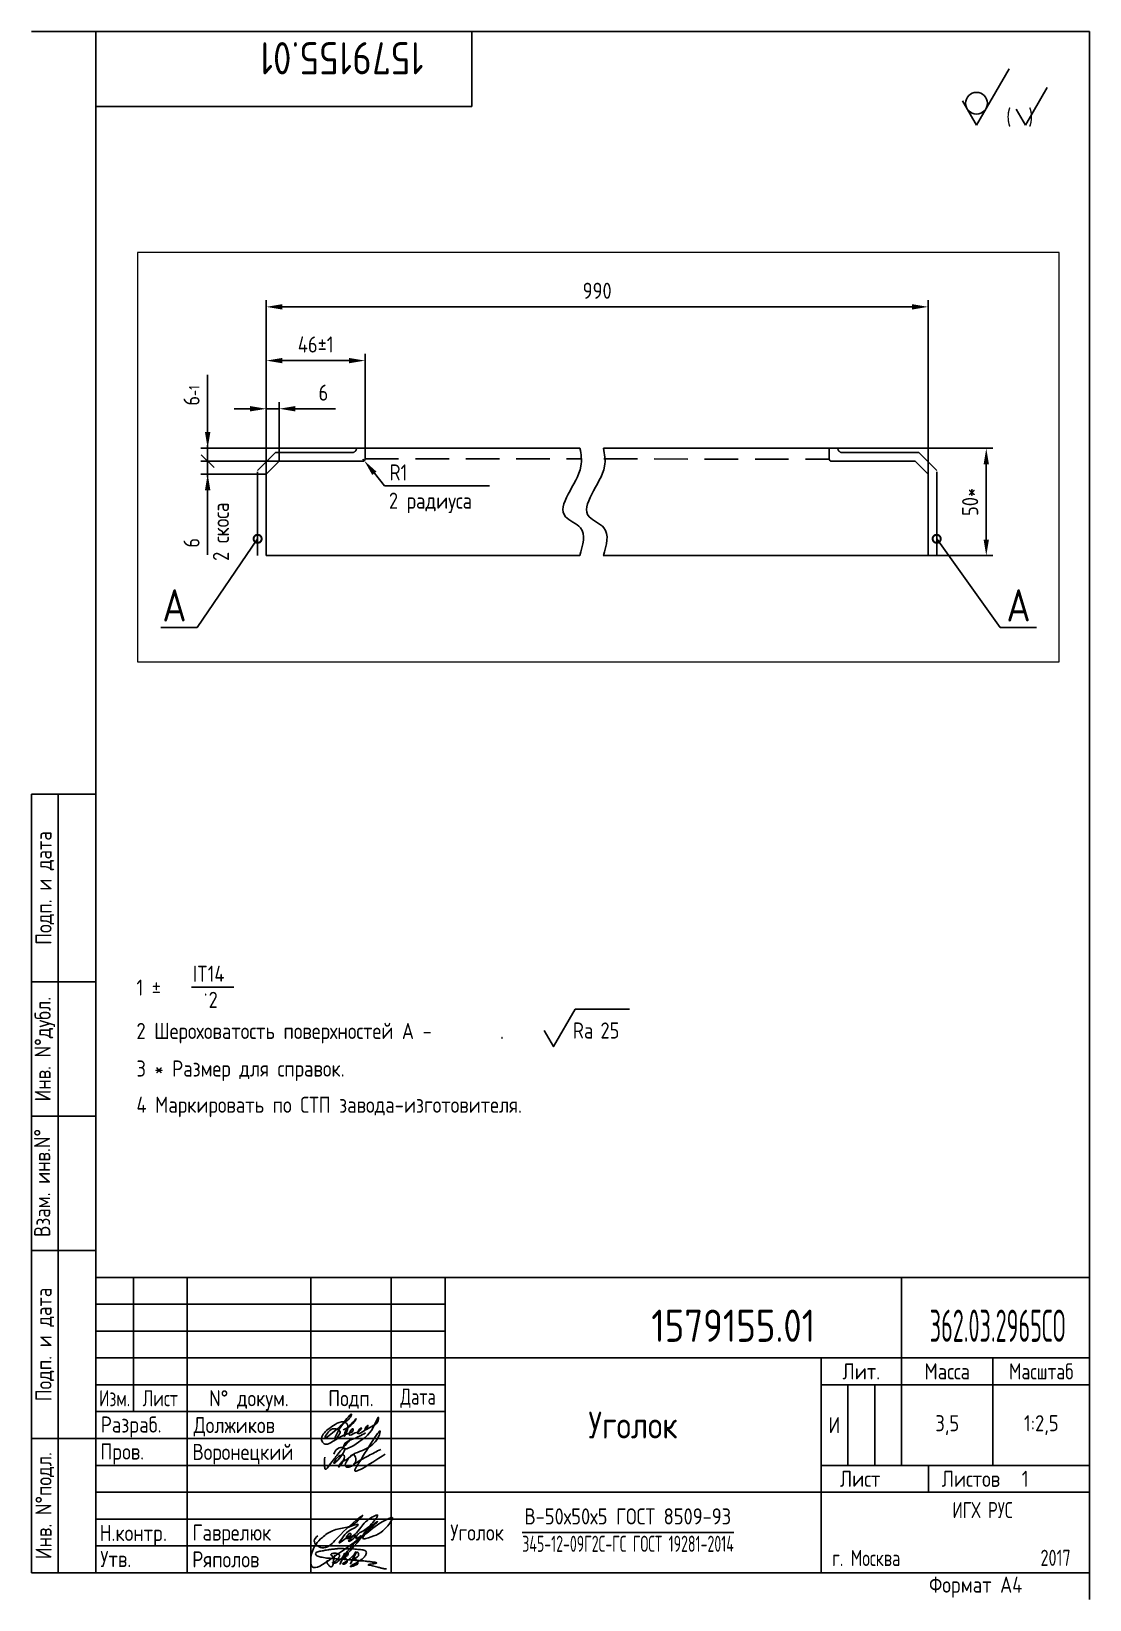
# Paper-space layout 'A4_protect' of a CAD drawing. Header units: millimetres. Extents: x 568 to 765, y 21 to 313.
# The model-space entities are those that its viewports show. They can reach past a viewport. Long polylines and large blocks are cut down to what shows.
import ezdxf
from ezdxf.enums import TextEntityAlignment as Align

# ---------------------------------------------------------------- set-up
doc = ezdxf.new("R2010")
doc.units = ezdxf.units.MM
doc.header["$LTSCALE"] = 5
doc.linetypes.add('CENTER', pattern=[2, 1.25, -0.25, 0.25, -0.25])
doc.linetypes.add('HIDDEN', pattern=[0.375, 0.25, -0.125])
for name, color, linetype in [('Bord', 1, 'Continuous'), ('CEN', 5, 'CENTER'), ('Con', 6, 'Continuous'), ('Cont', 6, 'Continuous'), ('DIM', 7, 'Continuous'), ('HIDE', 2, 'HIDDEN'), ('Text', 3, 'Continuous'), ('Textb', 6, 'Continuous')]:
    doc.layers.add(name, color=color, linetype=linetype)
doc.styles.add('Style1', font='romans.shx', dxfattribs={"width": 0.8})
doc.dimstyles.new('Dia_2.5', dxfattribs={"dimscale": 2.5, "dimtxt": 3, "dimasz": 3, "dimexe": 1.25, "dimexo": 0, "dimgap": 1, "dimtad": 1, "dimtoh": 1, "dimdec": 3, "dimtxsty": 'Style1', "dimcen": 2.5, "dimclrt": 3, "dimadec": 0, "dimazin": 0, "dimtfac": 1, "dimtdec": 3, "dimtmove": 0, "dimatfit": 2, "dimfxl": 1, "dimarcsym": 0})
doc.dimstyles.new('Lin_2.5', dxfattribs={"dimscale": 2.5, "dimtxt": 3, "dimasz": 3, "dimexe": 1.25, "dimexo": 0, "dimgap": 1.5, "dimtad": 1, "dimdec": 1, "dimtxsty": 'Style1', "dimcen": 2.5, "dimclrt": 3, "dimadec": 0, "dimazin": 0, "dimtfac": 1, "dimtdec": 1, "dimtmove": 0, "dimatfit": 2, "dimldrblk": 'DOT', "dimfxl": 1, "dimarcsym": 0})
doc.dimstyles.new('Poz2.5', dxfattribs={"dimscale": 2.5, "dimtxt": 6, "dimasz": 3, "dimexe": 1.25, "dimexo": 0, "dimgap": 1.5, "dimtad": 2, "dimtoh": 1, "dimtxsty": 'Style1', "dimblk": 'DOTSMALL', "dimcen": 2.5, "dimclrt": 6, "dimadec": 0, "dimazin": 0, "dimtfac": 1, "dimtmove": 0, "dimatfit": 3, "dimldrblk": 'DOTSMALL', "dimfxl": 1, "dimarcsym": 0})

# ---------------------------------------------------------------- blocks, each defined once
blk = doc.blocks.new('sherISO_04')
at = {"layer": 'Text'}
blk.add_line((4.041449999999998, 7), (14.12221821647489, 7), dxfattribs=at)
blk.add_lwpolyline([(-1.732050000000015, 3), (0, 0), (4.041449999999998, 7)], dxfattribs=at)
at = {"layer": 'Text', "style": 'Style1', "width": 0.8}
blk.add_text('Ra', height=3, dxfattribs=at).set_placement((3.584307142857142, 1.5))
blk.add_attdef('3,2', (8.727084285714255, 1.499999999999915), '', height=3, dxfattribs=at)
blk = doc.blocks.new('sherISO_12')
at = {"layer": 'Cont'}
for q in [(-14.99782217351685, -6.95999999999998), (-23.65807621135218, -12.95999999999998)]:
    blk.add_line((-21.05999999999995, -17.45999999999998), q, dxfattribs=at)
blk.add_circle((-21.05649071793096, -13.39037348890173), 2.029500000000098, dxfattribs=at)
at = {"layer": 'Text'}
for q in [(-7.918557509540278, -10.45999999999998), (-13.6920602014311, -14.45999999999998)]:
    blk.add_line((-11.96000939386295, -17.45999999999998), q, dxfattribs=at)
at = {"layer": 'Text', "style": 'Style1', "width": 0.8}
blk.add_text('(  )', height=3, dxfattribs=at).set_placement((-15.52723959222106, -17.45999999999998))
blk = doc.blocks.new('A4')
at = {"layer": 'Bord'}
for p, q in [((20, 55), (85, 55)), ((20, 50), (85, 50)), ((20, 45), (85, 45)), ((160, 40), (160, 25)), ((165, 40), (165, 25)), ((20, 30), (85, 30)), ((20, 25), (85, 25)), ((20, 20), (85, 20)), ((20, 15), (85, 15)), ((20, 10), (85, 10))]:
    blk.add_line(p, q, dxfattribs=at)
at = {"layer": 'Cont'}
for p, q in [((204.9999999999999, 292), (20, 292)), ((204.9999999999998, 292), (205, 5)), ((20, 291.9999999999999), (20, 5)), ((90, 277.9999999999999), (90, 291.9999999999999)), ((20, 277.9999999999999), (90, 277.9999999999999)), ((8, 5), (8, 150)), ((8, 150), (20, 150)), ((13, 5), (13, 150)), ((8, 115), (20, 115)), ((20, 90), (8, 90)), ((20, 65), (8, 65)), ((205, 60), (20, 60)), ((20, 60), (205, 60)), ((27, 60), (27, 35)), ((37, 60), (37, 5)), ((60, 5), (60, 60)), ((75, 60), (75, 5)), ((85, 5), (85, 60)), ((170, 60), (170, 25)), ((85, 45), (205, 45)), ((155, 5), (155, 45)), ((187, 25), (187, 45)), ((20, 39.99999999999999), (85, 39.99999999999999)), ((205, 40), (155, 40)), ((85, 34.99999999999999), (20, 34.99999999999999)), ((20, 30), (8, 30)), ((155, 24.99999999999999), (205, 24.99999999999999)), ((175, 24.99999999999999), (175, 19.99999999999999)), ((205, 19.99999999999999), (85, 19.99999999999999)), ((20, 5), (8, 5)), ((205, 5), (20, 5))]:
    blk.add_line(p, q, dxfattribs=at)
at = {"layer": 'Text', "style": 'Style1', "width": 0.8}
for s, p in [('Подп. и дата', (10.5, 132.5)), ('Инв. N%%dдубл.', (10.5, 102.5)), ('Взам. инв.N%%d ', (9.998218334537, 78.3795773123125)), ('Подп. и дата', (10.5, 47.5)), ('Инв. N%%dподл.', (10.5, 17.5))]:
    blk.add_text(s, height=3, rotation=90, dxfattribs=at).set_placement(p, align=Align.MIDDLE)
at = {"layer": 'Text', "style": 'Style1'}
for s, width, p in [('Лит.', 0.8, (162.5, 42.5)), ('Масса', 0.8, (178.5, 42.5)), ('Масштаб', 0.75, (196, 42.5)), ('Изм.', 0.7, (23.5, 37.49999999999999)), ('Лист', 0.7, (32, 37.49999999999999)), ('N%%d докум.', 0.8, (48.5, 37.5)), ('Подп.', 0.8, (67.5, 37.5)), ('Лист', 0.8, (162.2718397600559, 22.49999999999999)), ('Листов', 0.8, (182.8989563431841, 22.49999999999999))]:
    blk.add_text(s, height=3, dxfattribs=dict(at, width=width)).set_placement(p, align=Align.MIDDLE_CENTER)
at = {"layer": 'Text', "style": 'Style1', "width": 0.7}
for s, p in [('Дата', (80, 37.5)), ('ИГХ РУС', (185.0772559511893, 16.68532514914511))]:
    blk.add_text(s, height=3, dxfattribs=at).set_placement(p, align=Align.MIDDLE)
at = {"layer": 'Text', "style": 'Style1'}
for s, width, p in [('Разpаб.', 0.8, (20.91971765870153, 31.10185583207623)), ('Пpов.', 0.8, (20.8359385107974, 26.07763561014266)), ('Н.контp.', 0.8, (20.70430060625972, 10.92123663390996)), ('Утв.', 0.8, (20.8359385107974, 6.064490181786333)), ('г. Москва', 0.7, (157.0715403542631, 6.252224118072824)), ('Фоpмат А4', 0.8, (175.1084847008888, 1.287037246728381))]:
    blk.add_text(s, height=3, dxfattribs=dict(at, width=width)).set_placement(p)
for tag, p, width in [('ФИО', (39.00000028469458, 30.99999993653432), 0.8), ('ФИО', (39.00000028469458, 25.99999993653432), 0.8), ('ГОСТ_СОРТАМЕНТА', (98.1878215711672, 13.99999993653432), 0.8), ('ФИО', (39.00000028469458, 10.99999993653432), 0.8), ('ФИО', (39.00000028469458, 5.999999936534323), 0.8), ('200', (192.8486384617615, 6.287629389880934), 0.7)]:
    blk.add_attdef(tag, p, '', height=3, dxfattribs=dict(at, width=width))
at = {"layer": 'Text', "style": 'Style1', "width": 0.8}
for tag, p in [('И', (157.4854669433364, 32.49999993653432)), ('700', (178.5000002846946, 32.49999993653432)), ('1:20', (196.0000002846946, 32.49999993653432))]:
    blk.add_attdef(tag, text='', height=3, dxfattribs=at).set_placement(p, align=Align.MIDDLE)
blk.add_attdef('Сборочный_чертеж', text='', height=3, dxfattribs=at).set_placement((120.0000002846946, 21.29999993653432), align=Align.CENTER)
for tag, p in [('1', (171.1198734160635, 22.49999993653432)), ('2', (193.0000002846946, 22.49999993653432))]:
    blk.add_attdef(tag, text='', height=3, dxfattribs=at).set_placement(p, align=Align.MIDDLE_CENTER)
blk.add_attdef('ЛИСТ', text='', height=3, dxfattribs=at).set_placement((85.98599249093127, 12.49999993653432), align=Align.MIDDLE_LEFT)
at = {"layer": 'Text', "style": 'Style1', "width": 0.7}
blk.add_attdef('%%OГОСТ_ТЕХ._ТРЕБОВАНИЙ', text='', height=3, dxfattribs=at).set_placement((98.1878215711672, 7.999999936534323), align=Align.BOTTOM_LEFT)
at = {"layer": 'Textb', "style": 'Style1', "width": 0.8}
blk.add_attdef('1234567', (81.00000028469458, 289.9999999365343), '', height=6, rotation=180, dxfattribs=at)
blk.add_attdef('1234567', (123.3985668923431, 47.99999993653432), '', height=6, dxfattribs=at)
for tag, height, p in [('123ХЯ', 6, (183.6230571087517, 47.99999993653432)), ('НАИМЕНОВАНИЕ', 5, (120.0000002846946, 29.99999993653432))]:
    blk.add_attdef(tag, text='', height=height, dxfattribs=at).set_placement(p, align=Align.CENTER)
blk = doc.blocks.new('A$C63F45750')
at = {"layer": 'Text'}
for points, knots in [([(3.173579336206444, 2.367258654218176), (3.124374383374194, 2.383382147608549), (3.03788463452377, 2.411709078795129), (2.937706702435087, 2.498955943506918), (2.854262058133524, 2.574849162849554), (2.78753421550489, 2.688484170522939), (2.873696277702179, 2.77450753742381), (2.985384619263061, 2.839911639986374), (3.156052512501742, 2.887387645755811), (3.363285890818741, 2.926549870548242), (3.598195079678684, 2.953032716270203), (3.820421872716696, 2.924145598020444), (4.048840213129947, 2.873829111171852), (4.253130573284065, 2.782414299897897), (4.446364402027795, 2.634976253197371), (4.45955715792856, 2.418031524462164), (4.376661927979453, 2.264469263206131), (4.281414881136214, 2.102293862167238), (4.173318647114084, 1.942591557540915), (4.030687893776969, 1.777202463407783), (3.894910415761548, 1.62121784349937), (3.745598991943796, 1.52488774535178), (3.629135948507246, 1.42552154908531), (3.494590437415928, 1.357510871094805), (3.352586843839376, 1.304688080227291), (3.240992554211809, 1.246120481567519), (3.161990972861853, 1.213058372122383), (3.116530314756329, 1.147723398219162), (3.189259051248818, 1.099462699075423), (3.266008677009851, 1.089383907556496), (3.399923659022724, 1.070742433659676), (3.550367458362908, 1.073182198693381), (3.72148874955299, 1.124005989910433), (3.923929294450933, 1.192893365365478), (4.103965647527597, 1.33833913351965), (4.263675622104796, 1.514413996689125), (4.438371528977353, 1.64845078532285), (4.58748079958866, 1.811362126289894), (4.735975566384461, 1.929832659549087), (4.842429745495553, 2.038571528609995), (4.928636504852585, 2.1383762793145), (5.065076318170199, 2.287112314813024), (5.190786415721911, 2.528693136240971), (5.284842984485481, 2.681707125428247), (5.351117504751667, 2.961836702245703), (5.229457693482355, 2.659801233655437), (5.197616015454944, 2.441900009008924), (5.038213060425859, 2.092107357274101), (4.954393263339872, 1.81201690068031), (4.863861965953341, 1.571112670294174), (4.745465331803963, 1.307583953352141), (4.665124630565685, 1.12012974149058), (4.461025494232466, 0.7761551358772408), (4.621957280121292, 1.168072628113748), (4.712877351106877, 1.447912003355642), (4.88257281323452, 1.738087537668644), (5.005609442331919, 2.002557819839153), (5.078967787852849, 2.193887866252063), (5.185131509867487, 2.398353714937592), (5.322122425397677, 2.577423337116581), (5.399876786648429, 2.749521045991539), (5.520486198056868, 2.885203707740399), (5.654434015991418, 3.037373912203938), (5.845821902019195, 3.100044887900515), (6.017703225356667, 3.028861732770237), (6.077229330452171, 2.87127847368326), (6.027719567047065, 2.699606067408096), (5.89984500761852, 2.512899041157362), (5.703310184542319, 2.369697849338031), (5.547635453039184, 2.226201338794167), (5.396069692144595, 2.166403129118446), (5.312344115178198, 2.124749328676385), (5.124287242365628, 2.08895290947912), (5.349938488282302, 2.069161155711155), (5.475853593324291, 2.002857519441631), (5.644788885404962, 1.930407640571023), (5.7540810911732, 1.79627872215936), (5.849482441062133, 1.672235109080976), (5.885456359192909, 1.540381435693588), (5.889127976151, 1.367982867340801), (5.802816696507338, 1.1998093442024), (5.626573455343257, 1.060411984216314), (5.413251425084981, 0.9429775232578071), (5.227706700079045, 0.862199722906343), (5.020912621781063, 0.923672047207171), (5.129682603737356, 1.102022169528087), (5.28288793266872, 1.163554643121061), (5.44480736725776, 1.271409089829817), (5.607463061992959, 1.362097363636752), (5.739488231240076, 1.459938812543181), (5.860143997780579, 1.534632095267246), (5.949982164527738, 1.610427987488575), (6.046971341868056, 1.685491368623233), (6.152924371482881, 1.773054749706735), (6.28015314575348, 1.872706899005382), (6.462007368281926, 2.019679932410844), (6.652325390276663, 2.187833188610465), (6.831470623248999, 2.371557501563536), (6.983492260538513, 2.494155519869568), (7.114846318782118, 2.610216955036504), (7.202413049068065, 2.741960218833484), (7.322598717395191, 2.843952859149159), (7.417346462280553, 2.972731653964269), (7.477621186154551, 3.0806245520066), (7.484795150967466, 3.271135976036193), (7.342636991723151, 3.084849112943928), (7.279481579502142, 2.937931044265444), (7.184378185745699, 2.690266133925896), (7.095549375437581, 2.457587237291875), (6.996920291024269, 2.220429976584541), (6.926696639380324, 1.981172803984212), (6.826722408405818, 1.782777860405106), (6.728212808497497, 1.552646646122792), (6.668439374456026, 1.339896791193339), (6.604475865101525, 1.142355774631707), (6.558842780650371, 1.032621181513065), (6.391624380694975, 0.9879889128974548), (6.620770382751307, 1.334586360774135), (6.749419019504131, 1.539835132501071), (6.927841525938017, 1.868058847926393), (7.053580036316838, 2.084600120115445), (7.180523545264879, 2.318089628553281), (7.334737778238031, 2.603201348982482), (7.466386021951188, 2.893296252285624), (7.604819227960029, 3.067093751953888), (7.786794026322871, 3.179915258201823), (7.952348479261802, 3.009329024433101), (7.997674098726733, 2.812342557205701), (7.993718977212248, 2.624734431825227), (7.942143499127095, 2.456095764830363), (7.82666208826106, 2.328245407428024), (7.685739174888369, 2.217767373838281), (7.527737492424623, 2.110983892623992), (7.373916731340805, 2.032458307121465), (7.209738742424884, 1.994214082608036), (7.105079643430578, 1.970139611562998), (6.885535638704421, 1.977100562720284), (7.07007457524487, 1.942355701296343), (7.154084682940407, 1.902586193688935), (7.272512306423088, 1.877924396824425), (7.39262078577515, 1.836124572074141), (7.518201280396847, 1.810402759349768), (7.623410569654226, 1.72429252201952), (7.697720858671415, 1.622951058928134), (7.784469340575143, 1.513882285011254), (7.833063839184987, 1.391564559549534), (7.868838967330014, 1.259773269752323), (7.88323468812246, 1.128063040869678), (7.855260121578016, 0.9888020110988938), (7.750724560338967, 0.8789250705332383), (7.596839043318988, 0.770455206421212), (7.404233725301681, 0.7281833981607391), (7.188569533406552, 0.6563769737756071), (6.97288995170718, 0.5537113939482415), (6.712355627169857, 0.4840282607710006), (6.56506221279212, 0.4388348573395096), (6.421593987116466, 0.4208929592112151), (6.522750978478171, 0.5785462959183689), (6.613535961501738, 0.6426290545533779), (6.814892460800177, 0.7844600834647246), (7.058471059388307, 0.8863707897200512), (7.333861943991332, 1.041042390550506), (7.545817635544385, 1.160043327624691), (7.704072437824172, 1.235248498689118), (7.844587641053775, 1.324755027385832), (7.990896484937893, 1.431695083540664), (8.213969453215926, 1.577630321069185), (8.476452170895882, 1.758936825927951), (8.744388044627474, 1.946213732283638), (8.966668543614464, 2.120413139699286), (9.09522343526837, 2.293079760964207), (9.22708811484811, 2.443425019912305), (9.295096465731556, 2.603147240083847), (9.372801952666899, 2.739403730694232), (9.41724392685188, 2.917185122135097), (9.453577692794182, 3.130164767666845), (9.205368882014996, 3.483125056758463), (8.674191577590168, 3.59092609842946), (8.086585891688445, 3.631045341802718), (7.569655657258775, 3.662127849242933), (7.060681614548964, 3.736236135581807), (6.573151729032341, 3.754566815530603), (6.094860627047597, 3.741097821496443), (5.669237726893202, 3.780282399954738), (5.284246645870756, 3.778790776836537), (4.964180864901751, 3.813595870235403), (4.645935362519385, 3.828120930425237), (4.311488389130883, 3.815420374454347), (3.966482867935725, 3.78836075312435), (3.605405702241423, 3.736159275378848), (3.221223381115013, 3.674541113962319), (2.855224143431468, 3.658216119226832), (2.525141649815043, 3.613858667315804), (2.182243129890384, 3.519845231142425), (1.781564922584358, 3.535074588397658), (1.377751620503194, 3.372069626828323), (0.96392601322227, 3.350726367236348), (0.5766481644460998, 3.238063041148925), (0.2454594878435009, 3.194853096248599), (0.0255062336364098, 3.056745764440008), (-0.026417697668798, 2.825792239229218), (0.0226437310238736, 2.597833407097403), (0.2639622398510636, 2.383645096591244), (0.5892818015049122, 2.332293837354156), (0.999823631886955, 2.197382740281865), (1.478529386961292, 2.147240208411053), (1.933869842910459, 2.051983192514109), (2.350038002379007, 2.016336487440528), (2.722709302278868, 2.013159416238254), (3.114615763626638, 1.938408999891992), (3.676712133454521, 1.936478346661671), (4.249604268859038, 1.829136939380211), (4.914124962070138, 1.866005361106283), (5.5259834665308, 1.757274606296532), (6.134361750940515, 1.716461219729998), (6.725510627171065, 1.70764141320764), (7.319363195048918, 1.62426839367432), (7.992202602652663, 1.551522036432027), (8.635186909938323, 1.538825650783116), (9.158872933382417, 1.46273281250954), (9.61186407458193, 1.424707916514071), (10.03296341066066, 1.398361115900504), (10.41389182285796, 1.323925677537642), (10.72544696868557, 1.286438285994751), (11.00587374357092, 1.240006166521187), (11.17999486884482, 1.22858198041284), (11.42077230890777, 1.136646828218413), (11.17986340513486, 1.063953569083451), (11.01202728212047, 1.02597441163641), (10.70813103195437, 0.980353750182855), (10.37383903257578, 0.9228894796613737), (10.09735105241986, 0.91034665448488), (9.649190192212359, 0.7458486485545487), (10.2189267613168, 0.6730500444381742), (10.54266825977416, 0.5898698642011454), (11.07641148115946, 0.4701299756806694), (11.61123571085685, 0.3534254502088258), (12.17127896486215, 0.1510919018595617), (12.64430975536087, 0.0835474783188218), (12.97536959297906, 0.0305668281858433), (13.11136427370819, 0.010317978003286), (13.1806384659327, -3.39646931e-07)], [0, 0, 0, 0, 0.153866044869318, 0.2704412087003076, 0.3888670628695994, 0.5105329195386429, 0.5921562054894269, 0.7133303047651304, 0.9084197598521073, 1.113439639321532, 1.349253866023789, 1.6124596207145, 1.782219077708165, 2.047248562750045, 2.291879376149633, 2.451528135998006, 2.651080647246852, 2.806157786745, 3.017979011878854, 3.227348161401992, 3.462381312682298, 3.633009469929799, 3.757660012396913, 3.920515774630538, 4.080795589063213, 4.214528687302685, 4.29178577314199, 4.34996920758688, 4.397593677820717, 4.508220111015361, 4.594826008441999, 4.799244153166041, 4.954391704937901, 5.128467890869572, 5.43753729601676, 5.632649389709699, 5.842485198783474, 6.094987483059051, 6.293219470405305, 6.410959247714482, 6.551192007064858, 6.687807659937887, 7.02214674024998, 7.294342018164328, 7.425356118381299, 7.5207895005926, 7.946481488359771, 8.313050767558417, 8.598329636429222, 8.833694757370465, 9.090496343694635, 9.427695062544704, 9.601191091130262, 9.88321938659746, 10.09330645297447, 10.67394297134431, 10.79877579157113, 10.97462772892381, 11.28724726351552, 11.48618448232468, 11.64865212276664, 11.84890234237666, 12.02719402127754, 12.25347952386105, 12.40058983843536, 12.53778338770864, 12.71629302327133, 12.91523025878161, 13.20855132502097, 13.43848878666254, 13.54966846574724, 13.67779010177887, 13.77126979663054, 13.93000074834055, 14.02909100113902, 14.27211179356923, 14.43483554699081, 14.54708377224551, 14.73905136808652, 14.83098347852672, 15.06124062470703, 15.26892195692711, 15.50048851730036, 15.78897866213766, 15.87956761968379, 16.02428348336245, 16.22185374667781, 16.41871418023243, 16.59310176899116, 16.78324721443288, 16.91018018553403, 17.01821324398004, 17.13526282923257, 17.27820536325665, 17.43048238388021, 17.62008710411218, 17.97962585462278, 18.19178942213086, 18.38871562465016, 18.56571806616913, 18.71485436980139, 18.85792868049988, 19.03997421278768, 19.17137497200074, 19.28303362458826, 19.40008508416437, 19.61805775892082, 19.88224477694049, 20.15078128777803, 20.37785434520878, 20.64953166590236, 20.89722950525107, 21.04254251360329, 21.40016049744606, 21.55781731105634, 21.66714521098785, 21.75278053325197, 21.92625564590974, 22.41229673809358, 22.81314506395418, 22.96141152390532, 23.17128922539934, 23.60725671604754, 23.94042808027682, 24.11000737790969, 24.2912142603506, 24.48083991083484, 24.69760916757616, 24.90407782551652, 25.03424544288817, 25.21801828700285, 25.40765078694219, 25.57347298837281, 25.787446885016, 25.9302918055223, 26.05131598160759, 26.18846046840497, 26.28531162424816, 26.40679881608323, 26.52425034765702, 26.63046314459807, 26.79372213544239, 26.89860576244826, 27.02931346085126, 27.17101152084792, 27.31410090802245, 27.41991802548103, 27.58055672662853, 27.70936749975819, 27.82926759642422, 28.02436401706957, 28.26696119612576, 28.41242035462859, 28.70576082021865, 28.98913739683506, 29.18774804745818, 29.23376776963407, 29.33280162221941, 29.52953505174134, 29.6670939960066, 30.03992332873237, 30.33211726642566, 30.61061036607387, 30.76998155183512, 30.85677838731267, 31.10992293182925, 31.31348810920889, 31.65642533496546, 32.06633093478965, 32.29662784450467, 32.49713974797363, 32.7102762301778, 32.8914678925648, 33.01483371040802, 33.17774747528004, 33.44450342262883, 33.61800879899945, 34.4090078411672, 34.91463611527858, 35.41980234712121, 35.95397023085987, 36.4581789753069, 36.88068951330823, 37.38840336450045, 37.73835272473482, 38.03426102355304, 38.35346806822209, 38.69315357760992, 39.03763793208423, 39.3911357442902, 39.78748081008314, 40.20377326255304, 40.48897727208944, 40.78497482227073, 41.26624978025409, 41.66800535597596, 42.07006464899833, 42.49938799158817, 42.86983359554839, 43.07957287810506, 43.21343867912559, 43.55459082453773, 43.71729556567056, 44.15372412767686, 44.50633606825252, 45.01911148299921, 45.58785910165119, 45.90190953390355, 46.2703919416041, 46.70395820660023, 47.09311529091715, 47.95264748200646, 48.44013983961555, 49.07925324645318, 49.80822330209121, 50.2686535167339, 50.85105142503175, 51.60483052012988, 52.29842914745799, 52.77692503819859, 53.19069981587306, 53.66198779186654, 54.04238593517479, 54.34852412785848, 54.61684122387547, 54.85381357460034, 54.98377676028627, 55.1260955821887, 55.33332810721814, 55.61310069515443, 56.00873243483213, 56.31580871379408, 56.59981960247597, 56.87931010039986, 57.39925140766207, 57.88961714815991, 58.43250730986343, 59.06669761649172, 59.66031372685984, 59.86266756353991, 60.07276985794496, 60.07276985794496, 60.07276985794496, 60.07276985794496]), ([(2.312994346965411, 1.533564712952511), (2.26069869901424, 1.523717792295184), (2.171686767006252, 1.50695602889311), (2.057031859555583, 1.480904321725577), (1.931412007491503, 1.384323751747015), (2.071331104165879, 1.248271197627198), (2.137660730921504, 1.112937458808712), (2.264272870933514, 0.9322412129447197), (2.388963392164342, 0.7177987577493667), (2.566492088066016, 0.5441009774109946), (2.711675486888259, 0.4438880485019938), (2.858101090100264, 0.4016169565911706), (3.020517076902198, 0.4275549970357224), (3.138043705627329, 0.5448359323080563), (3.209239516698447, 0.7882588282061522), (3.251368381648538, 1.074899640564576), (3.31332912052814, 1.400145458137511), (3.34548287182526, 1.667083765435896), (3.383577938447085, 1.920777015296377), (3.467363727076129, 2.189339233301758), (3.502752229329868, 2.432876592603297), (3.543111206585836, 2.588419851854991), (3.555849494940617, 2.637537503347858)], [0, 0, 0, 0, 0.1584703522315832, 0.2697312962505828, 0.3635908694099876, 0.5555142747970538, 0.6880368011989665, 0.8486059492075418, 1.204359297249648, 1.433631654205582, 1.586729804149088, 1.729548624824533, 1.880686084423898, 2.057874281755566, 2.191689868070288, 2.635050499279987, 2.92815283208378, 3.184121463425163, 3.441863013474736, 3.696117399348803, 4.025872946634204, 4.178055404124171, 4.178055404124171, 4.178055404124171, 4.178055404124171])]:
    blk.add_open_spline(points, degree=3, knots=knots, dxfattribs=at)
blk = doc.blocks.new('*D7')
at = {"layer": 'Defpoints', "color": 0, "transparency": 16777216}
for p in [(490.9160165618415, 212.9788434519969), (490.9160165618415, 129.9482968629427), (182.8980592879186, 116.3721622839397)]:
    blk.add_point(p, dxfattribs=at)
at = {"layer": 'DIM', "color": 0, "lineweight": -2, "transparency": 16777216}
for p, q in [((182.8980592879186, 116.3721622839397), (182.8980592879186, 216.1038434519969)), ((190.3980592879186, 212.9788434519969), (483.4160165618415, 212.9788434519969)), ((490.9160165618415, 129.9482968629427), (490.9160165618415, 216.1038434519969))]:
    blk.add_line(p, q, dxfattribs=at)
at = {"layer": 'DIM', "color": 0, "transparency": 16777216}
for points in [[(190.3980592879186, 214.2288434519969), (190.3980592879186, 211.7288434519969), (182.8980592879186, 212.9788434519969)], [(483.4160165618415, 214.2288434519969), (483.4160165618415, 211.7288434519969), (490.9160165618415, 212.9788434519969)]]:
    blk.add_solid(points, dxfattribs=at)
at = {"layer": 'DIM', "color": 3, "transparency": 16777216, "insert": (336.9070379248801, 220.4788434519969), "char_height": 7.5, "attachment_point": 5, "style": 'Style1'}
blk.add_mtext('990', dxfattribs=at)
blk = doc.blocks.new('_Dot')
at = {"color": 0, "linetype": 'ByBlock', "lineweight": -2}
blk.add_line((-0.5, 0), (-1, 0), dxfattribs=at)
at = {"color": 0, "linetype": 'ByBlock', "const_width": 0.5}
blk.add_lwpolyline([(-0.25, 0, 1), (0.25, 0, 1)], format="xyb", close=True, dxfattribs=at)
blk = doc.blocks.new('*D20')
at = {"layer": 'Defpoints', "color": 0, "transparency": 16777216}
for p in [(228.8980592879179, 187.9638058546939), (228.8980592879179, 181.6070053117454), (182.8980592879186, 116.3721622839397)]:
    blk.add_point(p, dxfattribs=at)
at = {"layer": 'DIM', "color": 0, "lineweight": -2, "transparency": 16777216}
for p, q in [((182.8980592879186, 116.3721622839397), (182.8980592879186, 191.0888058546939)), ((228.8980592879179, 181.6070053117454), (228.8980592879179, 191.0888058546939)), ((190.3980592879186, 187.9638058546939), (221.3980592879179, 187.9638058546939))]:
    blk.add_line(p, q, dxfattribs=at)
at = {"layer": 'DIM', "color": 0, "transparency": 16777216}
for points in [[(190.3980592879186, 189.2138058546939), (190.3980592879186, 186.7138058546939), (182.8980592879186, 187.9638058546939)], [(221.3980592879179, 189.2138058546939), (221.3980592879179, 186.7138058546939), (228.8980592879179, 187.9638058546939)]]:
    blk.add_solid(points, dxfattribs=at)
at = {"layer": 'DIM', "color": 3, "transparency": 16777216, "insert": (205.8980592879182, 195.4638058546939), "char_height": 7.5, "attachment_point": 5, "style": 'Style1'}
blk.add_mtext('46%%P1', dxfattribs=at)
blk = doc.blocks.new('*D21')
at = {"layer": 'Defpoints', "color": 0, "transparency": 16777216}
for p in [(188.8980592879188, 165.5477345981462), (188.8980592879188, 141.1482968629398), (182.8980592879186, 116.3721622839397)]:
    blk.add_point(p, dxfattribs=at)
at = {"layer": 'DIM', "color": 0, "lineweight": -2, "transparency": 16777216}
for p, q in [((182.8980592879186, 116.3721622839397), (182.8980592879186, 168.6727345981462)), ((188.8980592879188, 141.1482968629398), (188.8980592879188, 168.6727345981462)), ((175.3980592879186, 165.5477345981462), (167.8980592879186, 165.5477345981462)), ((182.8980592879186, 165.5477345981462), (188.8980592879188, 165.5477345981462)), ((196.3980592879188, 165.5477345981462), (215.1123450022045, 165.5477345981462))]:
    blk.add_line(p, q, dxfattribs=at)
at = {"layer": 'DIM', "color": 0, "transparency": 16777216}
for points in [[(175.3980592879186, 166.7977345981462), (175.3980592879186, 164.2977345981462), (182.8980592879186, 165.5477345981462)], [(196.3980592879188, 166.7977345981462), (196.3980592879188, 164.2977345981462), (188.8980592879188, 165.5477345981462)]]:
    blk.add_solid(points, dxfattribs=at)
at = {"layer": 'DIM', "color": 3, "transparency": 16777216, "insert": (209.5052021450617, 173.0477345981462), "char_height": 7.5, "attachment_point": 5, "style": 'Style1'}
blk.add_mtext('6', dxfattribs=at)
blk = doc.blocks.new('*D22')
at = {"layer": 'Defpoints', "color": 0, "transparency": 16777216}
for p in [(188.8980592879187, 141.1482968629397), (155.6351876420358, 135.1482968629398), (182.8980592879187, 135.1482968629398)]:
    blk.add_point(p, dxfattribs=at)
at = {"layer": 'DIM', "color": 0, "lineweight": -2, "transparency": 16777216}
for p, q in [((155.6351876420358, 141.1482968629397), (155.6351876420358, 148.6482968629397)), ((188.8980592879187, 141.1482968629397), (152.5101876420358, 141.1482968629397)), ((155.6351876420358, 141.1482968629397), (155.6351876420358, 135.1482968629398)), ((182.8980592879187, 135.1482968629398), (152.5101876420358, 135.1482968629398)), ((155.6351876420358, 127.6482968629398), (155.6351876420358, 97.54998564195682))]:
    blk.add_line(p, q, dxfattribs=at)
at = {"layer": 'DIM', "color": 0, "transparency": 16777216}
blk.add_solid([(154.3851876420358, 127.6482968629398), (156.8851876420358, 127.6482968629398), (155.6351876420358, 135.1482968629398)], dxfattribs=at)
at = {"layer": 'DIM', "color": 3, "transparency": 16777216, "insert": (148.1351876420358, 103.1571284990996), "char_height": 7.5, "attachment_point": 5, "rotation": 90, "style": 'Style1'}
blk.add_mtext('6', dxfattribs=at)
blk = doc.blocks.new('_None')
blk = doc.blocks.new('*D23')
at = {"layer": 'Defpoints', "color": 0, "transparency": 16777216}
for p in [(155.6351876420362, 147.1721622839386), (228.898059287918, 147.1721622839386), (188.8980592879187, 141.1482968629398)]:
    blk.add_point(p, dxfattribs=at)
at = {"layer": 'DIM', "color": 0, "lineweight": -2, "transparency": 16777216}
for p, q in [((155.6351876420362, 154.6721622839386), (155.6351876420362, 181.2912451410814)), ((228.898059287918, 147.1721622839386), (152.5101876420362, 147.1721622839386)), ((155.6351876420362, 141.1482968629398), (155.6351876420362, 147.1721622839386)), ((188.8980592879187, 141.1482968629398), (152.5101876420362, 141.1482968629398)), ((155.6351876420362, 141.1482968629398), (155.6351876420362, 133.6482968629398))]:
    blk.add_line(p, q, dxfattribs=at)
at = {"layer": 'DIM', "color": 0, "transparency": 16777216}
blk.add_solid([(154.3851876420362, 154.6721622839386), (156.8851876420362, 154.6721622839386), (155.6351876420362, 147.1721622839386)], dxfattribs=at)
at = {"layer": 'DIM', "color": 3, "transparency": 16777216, "insert": (148.1351876420362, 171.73170371251), "char_height": 7.5, "attachment_point": 5, "rotation": 90, "style": 'Style1'}
blk.add_mtext('6{\\H0.66667x;-1}', dxfattribs=at)
blk = doc.blocks.new('*D24')
at = {"layer": 'Defpoints', "color": 0, "transparency": 16777216}
for p in [(429.9160165618455, 147.1721622839386), (490.9160165618591, 97.17216228394021), (517.9939688628199, 97.17216228394021)]:
    blk.add_point(p, dxfattribs=at)
at = {"layer": 'DIM', "color": 0, "lineweight": -2, "transparency": 16777216}
for p, q in [((429.9160165618455, 147.1721622839386), (521.1189688628199, 147.1721622839387)), ((517.9939688628199, 139.6721622839387), (517.9939688628199, 104.6721622839402)), ((490.9160165618591, 97.17216228394021), (521.1189688628199, 97.17216228394021))]:
    blk.add_line(p, q, dxfattribs=at)
at = {"layer": 'DIM', "color": 0, "transparency": 16777216}
for points in [[(516.7439688628199, 139.6721622839387), (519.2439688628199, 139.6721622839387), (517.9939688628199, 147.1721622839387)], [(516.7439688628199, 104.6721622839402), (519.2439688628199, 104.6721622839402), (517.9939688628199, 97.17216228394021)]]:
    blk.add_solid(points, dxfattribs=at)
at = {"layer": 'DIM', "color": 3, "transparency": 16777216, "insert": (510.4939688628198, 122.1721622839393), "char_height": 7.5, "attachment_point": 5, "rotation": 90, "style": 'Style1'}
blk.add_mtext('50*', dxfattribs=at)
blk = doc.blocks.new('*D34')
at = {"color": 0, "lineweight": -2, "transparency": 16777216}
for p, q in [((227.8980592879181, 142.1482968629385), (228.5228251889428, 141.367484741544)), ((233.2085694466289, 135.5113938310849), (237.894313704315, 129.6553029206258)), ((237.894313704315, 129.6553029206258), (248.394313704315, 129.6553029206258))]:
    blk.add_line(p, q, dxfattribs=at)
at = {"color": 0, "transparency": 16777216}
blk.add_solid([(234.1845845983721, 136.2923512073659), (232.2325542948857, 134.7304364548039), (228.5228251889428, 141.367484741544)], dxfattribs=at)
at = {"layer": 'Defpoints', "color": 0, "transparency": 16777216}
for p in [(227.8980592879181, 142.1482968629385), (228.5228251889428, 141.367484741544)]:
    blk.add_point(p, dxfattribs=at)
at = {"color": 3, "transparency": 16777216, "insert": (244.394313704315, 135.9053029206258), "char_height": 7.5, "attachment_point": 5, "style": 'Style1'}
blk.add_mtext('R1', dxfattribs=at)
blk = doc.blocks.new('_DotSmall')
at = {"layer": 'Cont', "color": 0, "const_width": 0.5}
blk.add_lwpolyline([(-0.0625, 0, 1), (0.0625, 0, 1)], format="xyb", close=True, dxfattribs=at)
blk = doc.blocks.new('ZNAK01')
at = {"layer": 'Textb', "style": 'Style1', "width": 0.8}
blk.add_attdef('А', text='', height=6, dxfattribs=at).set_placement((3.950539697828503, -0.0198096020172329), align=Align.RIGHT)
blk.add_attdef('SC(1)', (5.072328456120204, -0.0198096020172329), '', height=5, dxfattribs=at)

msp = doc.modelspace()

# ---------------------------------------------------------------- linework, layer by layer
at = {"layer": 'Bord'}
for points in [[(328.9084538967237, 147.1721622839397), (329.403883489637, 144.4240573115911), (331.3468394137633, 133.6466493559083), (313.8600932140246, 117.0431657283612), (332.6393477538622, 110.2689262836933), (330.2618333458586, 102.0877349820837), (328.8333317398485, 97.17216228393988)], [(339.8817265468648, 147.1721622839397), (340.3771561397782, 144.4240573115911), (342.3201120639044, 133.6466493559083), (324.8333658641656, 117.0431657283612), (343.6126204040033, 110.2689262836933), (341.2351059959998, 102.0877349820837), (339.8066043899896, 97.17216228393988)]]:
    msp.add_open_spline(points, degree=3, knots=[0, 0, 0, 0, 8.412475788822622, 32.99171043526938, 41.58688799177104, 54.52477978587054, 54.52477978587054, 54.52477978587054, 54.52477978587054], dxfattribs=at)
at = {"layer": 'CEN'}
for p, q in [((224.8980592879179, 147.1482968629386), (224.8980592879179, 147.1721622839386)), ((448.9160165618596, 147.148296862939), (448.9160165618596, 147.172162283939)), ((178.8980592879186, 136.8051511124321), (187.2412050384265, 145.1482968629401)), ((187.2412050384265, 145.1482968629401), (222.8980592879179, 145.1482968629386)), ((486.5728708113511, 145.1482968629406), (450.9160165618596, 145.148296862939)), ((494.9160165618589, 136.8051511124326), (486.5728708113511, 145.1482968629406)), ((178.8980592879185, 97.17216228393968), (178.8980592879186, 136.8051511124321)), ((494.9160165618589, 97.17216228394015), (494.9160165618589, 136.8051511124326))]:
    msp.add_line(p, q, dxfattribs=at)
for centre, start, end in [((222.8980592879179, 147.1482968629386), 270, 0), ((450.9160165618596, 147.148296862939), 180, 270)]:
    msp.add_arc(centre, 2, start, end, dxfattribs=at)
at = {"layer": 'Con'}
for p, q in [((228.8980592879179, 147.1721622839386), (328.9084538967237, 147.1721622839397)), ((228.8980592879179, 142.1482968629385), (228.8980592879179, 147.1721622839386)), ((339.8066043899892, 147.1721622839397), (444.9160165618596, 147.1721622839397)), ((444.9160165618596, 142.148296862939), (444.9160165618596, 147.172162283939)), ((188.8980592879187, 141.1482968629397), (182.8980592879187, 135.1482968629398)), ((188.8980592879187, 141.1482968629397), (227.8980592879179, 141.1482968629385)), ((484.9160165618589, 141.1482968629402), (445.9160165618596, 141.148296862939)), ((484.9160165618589, 141.1482968629402), (490.9160165618589, 135.1482968629403)), ((182.8980592879187, 97.17216228393968), (182.8980592879187, 135.1482968629398)), ((490.9160165618589, 97.17216228394015), (490.9160165618589, 135.1482968629403)), ((182.8980592879187, 97.1721622839397), (328.8333317398485, 97.17216228393988)), ((339.7182921308609, 97.17216228393991), (490.9160165618589, 97.17216228394015))]:
    msp.add_line(p, q, dxfattribs=at)
for centre, start, end in [((227.8980592879179, 142.1482968629385), 269.9999999999987, 3.944e-13), ((445.9160165618596, 142.148296862939), 179.9999999999996, 270)]:
    msp.add_arc(centre, 1, start, end, dxfattribs=at)
at = {"layer": 'DIM'}
for p, q in [((228.8980592879179, 147.1721622839386), (228.8980592879179, 181.6070053117454)), ((158.6351876420361, 138.1482968629397), (152.6351876420361, 144.1482968629397)), ((248.3943137043152, 129.655302920626), (286.8569682173284, 129.655302920626))]:
    msp.add_line(p, q, dxfattribs=at)
at = {"layer": 'HIDE', "ltscale": 2}
for p, q in [((228.8980592879178, 142.1721622839387), (329.3664374090152, 142.1721622839396)), ((340.0599182754577, 142.1721622839398), (444.9160165618596, 142.148296862939))]:
    msp.add_line(p, q, dxfattribs=at)

# ---------------------------------------------------------------- block references
ref = msp.add_blockref('ZNAK01', (135.9286734380266, 66.57858630153851), dxfattribs=dict(xscale=2.5, yscale=2.5, zscale=2.5))
ref.add_attrib('А', 'А', dxfattribs={"layer": 'Textb', "height": 15, "style": 'Style1', "width": 0.8000000000000002}).set_placement((145.8050226825979, 66.52906229649543), align=Align.RIGHT)
ref = msp.add_blockref('ZNAK01', (528.7502905115009, 66.57858630153851), dxfattribs=dict(xscale=2.5, yscale=2.5, zscale=2.5))
ref.add_attrib('А', 'А', dxfattribs={"layer": 'Textb', "height": 15, "style": 'Style1', "width": 0.8000000000000002}).set_placement((538.6266397560721, 66.52906229649543), align=Align.RIGHT)

# ---------------------------------------------------------------- texts
at = {"layer": 'Text', "style": 'Style1', "width": 0.8}
msp.add_text('2 радиуса', height=7.5, dxfattribs=at).set_placement((239.9875170680675, 119.0012494568382))
msp.add_text('2 скоса', height=7.5, rotation=90, dxfattribs=at).set_placement((165.545442623838, 94.72390558561875))

# ---------------------------------------------------------------- dimensions: what is measured, and where the dimension line sits
dim = msp.add_radius_dim(center=(227.8980592879181, 142.1482968629385), mpoint=(228.5228251889428, 141.367484741544), dimstyle='Dia_2.5')
dim.commit()
dim.dimension.update_dxf_attribs({"geometry": '*D34', "text_midpoint": (244.394313704315, 135.9053029206258)})
at = {"layer": 'DIM'}
for base, p2, text, picture, middle in [((490.9160165618415, 212.9788434519969), (490.9160165618415, 129.9482968629427), '990', '*D7', (336.9070379248801, 220.4788434519969)), ((228.8980592879179, 187.9638058546939), (228.8980592879179, 181.6070053117454), '<>%%P1', '*D20', (205.8980592879182, 195.4638058546939))]:
    dim = msp.add_linear_dim(base=base, p1=(182.8980592879186, 116.3721622839397), p2=p2, text=text, dimstyle='Lin_2.5', override={"dimtdec": 3}, dxfattribs=at)
    dim.commit()
    dim.dimension.update_dxf_attribs({"geometry": picture, "text_midpoint": middle})
for base, p1, p2, angle, text, override, picture, middle in [((155.6351876420362, 147.1721622839386), (188.8980592879187, 141.1482968629397), (228.8980592879179, 147.1721622839386), 270, '<>{\\H0.66667x;-1}', {"dimblk1": 'None', "dimsah": 1, "dimtol": 0, "dimlim": 0, "dimtp": 0, "dimtm": 0, "dimtfac": 1, "dimtdec": 1, "dimtolj": 0, "dimtzin": 8}, '*D23', (148.1351876420362, 171.73170371251)), ((517.9939688628199, 97.17216228394021), (429.9160165618453, 147.1721622839386), (490.9160165618589, 97.17216228394015), 90, '<>*', {"dimtdec": 3}, '*D24', (510.4939688628198, 122.1721622839393))]:
    dim = msp.add_linear_dim(base=base, p1=p1, p2=p2, angle=angle, text=text, dimstyle='Lin_2.5', override=override, dxfattribs=at)
    dim.commit()
    dim.dimension.update_dxf_attribs({"geometry": picture, "text_midpoint": middle})
dim = msp.add_linear_dim(base=(188.8980592879188, 165.5477345981462), p1=(182.8980592879186, 116.3721622839397), p2=(188.8980592879188, 141.1482968629398), dimstyle='Lin_2.5', override={"dimtdec": 3}, dxfattribs=at)
dim.commit()
dim.dimension.update_dxf_attribs({"geometry": '*D21', "text_midpoint": (209.5052021450617, 165.5477345981462), "dimtype": 160})
dim = msp.add_linear_dim(base=(155.6351876420358, 135.1482968629398), p1=(188.8980592879187, 141.1482968629397), p2=(182.8980592879186, 135.1482968629397), angle=90, dimstyle='Lin_2.5', override={"dimblk1": 'None', "dimsah": 1}, dxfattribs=at)
dim.commit()
dim.dimension.update_dxf_attribs({"geometry": '*D22', "text_midpoint": (155.6351876420358, 103.1571284990996), "dimtype": 160})

# ---------------------------------------------------------------- leaders
for points in [[(178.8980592879185, 105.0105100462765), (150.7310323264701, 63.70204881970176), (133.7699980356724, 63.70204881970176)], [(494.9160165618589, 105.0105100462765), (524.4086306068575, 63.70204881970176), (541.3696648976552, 63.70204881970176)]]:
    msp.add_leader(points, dimstyle='Poz2.5')

psp = doc.layouts.new('A4_protect')

# ---------------------------------------------------------------- linework, layer by layer
at = {"layer": 'Defpoints'}
for p, q in [((579.7965618077753, 312.6478920167967), (567.7965618077753, 312.6478920167967)), ((764.7965618077753, 25.64789201679679), (764.7965618077753, 20.64789201679679))]:
    psp.add_line(p, q, dxfattribs=at)
at = {"layer": 'Text'}
psp.add_line((597.5963188124737, 134.6960744485614), (605.4619413508443, 134.6960744485614), dxfattribs=at)
for points, knots in [([(630.0155535583656, 51.70475597104084), (629.2551177479552, 51.28559948874475), (627.9408717410131, 50.56117972102722), (626.0669664579407, 49.97618602264176), (625.7440931671351, 48.04542504103611), (630.6723150548313, 51.14781854738702), (631.0012968766878, 51.75619354746362), (632.4126880128875, 54.78303730198564), (632.3801663169049, 53.34650310551531), (631.5037730609062, 53.22159989991868), (629.3119522749115, 51.74673183458381), (630.6254329361, 53.50111381162666), (630.0923954635987, 51.98555396618393), (627.5685305790892, 50.87768449534395), (629.4568296772925, 53.05026161037489), (628.9126201636042, 51.84837214992571), (628.1853871948732, 51.8783944821375), (626.3185710993981, 50.63647497542854), (627.658397530588, 52.89998341761258), (627.7760913045134, 51.80426896318191), (625.8706674818454, 51.36322345925115), (624.5982838048236, 50.53018071501506), (622.4529255506881, 49.17797348162343), (621.4046085886977, 50.91199335040594), (622.9092766559902, 52.32888811886921), (624.3167432699393, 53.29275590284095), (625.595839457971, 53.92936662231204), (626.5582985297481, 53.51609064590337), (626.9686548510385, 52.52558253227837), (625.6671901511854, 50.21294356008171), (626.3655128603784, 52.49736621437872), (626.9704955092795, 52.94944389592486), (628.6173148533451, 54.76337193240873), (627.6263233059101, 53.31069744964928), (626.8970238035012, 52.77041823824913), (626.0943117635368, 52.37445050552552), (625.8472862876176, 52.25259595152001)], [0, 0, 0, 0, 2.703743075407634, 4.672825098458519, 5.02799046337647, 7.955933135333324, 13.43748939636019, 13.88318799673033, 14.18944072585609, 16.41395921559062, 17.47851348445347, 18.47963993569133, 18.95929438382113, 20.91084110273903, 22.00309064642634, 22.47055408033759, 23.53377067870776, 24.71074801291642, 26.01626007010162, 26.20133114790085, 27.48818716511144, 30.38206483356628, 32.25878384876702, 33.06972359330997, 35.4399024489277, 37.01078686132279, 38.61286089153154, 39.32108995545423, 39.81886509515566, 41.83144001269552, 42.78211328333266, 44.49496071071851, 45.86791421996082, 46.46724492008536, 48.29062178598993, 49.10118761072645, 49.10118761072645, 49.10118761072645, 49.10118761072645]), ([(624.3676596946709, 50.92165855369197), (624.7861088730701, 51.83966577671183), (625.324481035066, 53.02076388586697), (627.5909427876725, 55.58842455159071), (627.1421493356006, 54.42224639809872), (625.636323628385, 53.39341893176261), (621.4317903892631, 49.28249055782041), (623.081966655975, 52.02650387711426), (624.0621919163667, 52.7105666517547), (625.6229873655784, 52.01867734213558), (624.987144861998, 51.2116331564962), (624.4668416877919, 50.52310136132627), (624.3031584076155, 50.78992034287035), (624.3442737966695, 50.87389491203774), (624.3676596946709, 50.92165855369197)], [0, 0, 0, 0, 4.06261679278743, 5.226918581749883, 5.800291074949738, 6.663227249634717, 11.7744309544102, 12.93863900168504, 14.11350990621699, 15.35408062550987, 16.39613293724649, 16.91857604319693, 17.03251040172827, 17.1827943145338, 17.1827943145338, 17.1827943145338, 17.1827943145338]), ([(624.0978877469363, 47.73147807975732), (624.2573414051319, 48.11022021815398), (624.5727007880806, 48.85927726966941), (627.0759212708917, 49.41617002835212), (625.2701144443159, 46.96831830207984), (623.7525480258133, 45.63452155347703), (624.8033292444386, 47.63003234011335), (626.9471397377282, 47.70218360163111), (624.4772038385419, 44.4026447082034), (625.5364579409865, 46.612006106883), (626.7044028973146, 46.50955071995141), (627.6754510349379, 48.01077121201458), (628.5157717787648, 46.63406848303627), (627.6790282187123, 45.29792932678149), (625.6469340125666, 45.29390775832952), (627.2277889977939, 47.69766075138362), (629.6347970011954, 48.36633785891433), (632.0028708515572, 49.65195858171947), (633.4959944492539, 54.08239623242137), (629.7139288274492, 47.55072524304586), (627.0489650212821, 43.40892407357364), (630.5173640609555, 45.67671062298088), (633.6599673521243, 47.73147807975732)], [0, 0, 0, 0, 1.21335321228221, 2.399708634181657, 5.497648108631922, 5.86131724698468, 7.611627111151111, 8.43806009469808, 10.83737138686013, 11.58312307840814, 13.46130057455179, 14.5345064426148, 15.16208573361146, 17.2178478278242, 17.94471652680514, 20.12377451418775, 21.94802700262161, 26.4607066277512, 27.14471817911458, 34.52242950372036, 35.15946751781183, 41.30429220896465, 41.30429220896465, 41.30429220896465, 41.30429220896465]), ([(622.4097594176885, 47.17344292347246), (622.3668269294105, 46.72243278655583), (622.3037794128085, 46.06011224015069), (622.4585515740221, 44.51891640862148), (623.7936327200672, 46.41986340142437), (624.9245215364074, 47.848090124034), (626.3044516137159, 49.45918665862776), (627.1104813236755, 50.40024279897096)], [0, 0, 0, 0, 1.523947308132729, 2.237957711362144, 3.351836232664385, 5.856422655588249, 9.37405599909597, 9.37405599909597, 9.37405599909597, 9.37405599909597]), ([(632.8373141204167, 48.62324758978065), (632.0681319815831, 48.23240097508052), (630.3522380230409, 47.36049910552128), (628.681356899353, 46.40500337594209), (627.7594800541967, 45.87782680050719)], [0, 0, 0, 0, 2.587978407574596, 5.773270452078776, 5.773270452078776, 5.773270452078776, 5.773270452078776]), ([(621.1487289992945, 32.54418910024748), (620.8122880072171, 32.23515763463043), (619.9318753276481, 31.42647133562972), (622.3210016537604, 29.56623743114043), (625.4533338895169, 32.82409896475395), (626.947761661537, 34.44027655871196), (629.83609754206, 36.65732167273009), (627.9363369625834, 34.57889582923756), (626.5255636039374, 34.05624664845323), (623.8292094058155, 33.67250194780628), (621.5260279506813, 32.01048275311104), (619.7932473915463, 29.96734467897756), (619.6459540768088, 25.44848157392957), (625.8020167749315, 29.82113989794898), (629.5539588749665, 32.4252202625043), (632.8363696564393, 35.1296853359252), (635.510091394516, 36.25842531564296), (633.186664250667, 32.92451009748731), (631.8967001672447, 32.61228019202638), (628.5851019639811, 31.54870284749814), (630.8522473214985, 33.98297579176592), (632.9223039417944, 35.69843170704127), (630.2309961279692, 33.89196864559955), (629.1267633519866, 31.79224453239277), (624.3437061755791, 26.66533600609529), (626.9457606382421, 30.14749091209456), (630.061608085868, 33.36959240210797), (627.9281689346575, 31.56589422601367), (628.4806531043853, 32.89460346818068), (629.6421490532101, 33.42375509537771), (630.8252939154671, 34.27924678695602), (633.0857420773301, 37.12735150292185), (629.4633277898008, 35.01828687465833), (629.1666775906072, 33.71198887906252), (626.1235034750991, 31.11265314866562), (627.7413662751854, 31.80399499184291), (628.3438820871677, 33.02929991867568), (627.2853077095294, 32.24813057615518), (625.983832936825, 31.71966560735351), (627.0393158113234, 33.36745162347632), (627.3953844513956, 32.6494339979216), (626.3242597070221, 32.19088290759058), (624.5200308368258, 30.43513550743963), (626.0105827947003, 32.67385629690249), (626.9244780888171, 33.632028747234), (628.081578138705, 33.95091970310067), (629.0361153614722, 34.98348053653369), (627.787566138772, 34.50140071184784), (626.7478590755061, 34.09995734888622)], [0, 0, 0, 0, 1.179940306967604, 3.087716514491916, 5.863102713609466, 12.33832823635586, 12.85409554915041, 14.08857839803761, 16.83455148752014, 19.30255833703556, 21.57056205093239, 25.21001755707031, 27.65095570578202, 31.34829111386468, 40.12986293063744, 44.56274831619021, 45.22391718249574, 46.97940137772097, 51.21465491741009, 52.09928815956822, 55.3231111790685, 56.22780092376494, 58.47186525306743, 60.02812561862918, 65.75291094457522, 68.46622297407448, 71.03852493957478, 71.93492184044138, 72.78022870334281, 73.49580745412003, 76.02815152445294, 77.99934637058007, 80.11892024224986, 83.19540005674061, 85.33444818473967, 86.2708776215589, 87.06046573686056, 88.11021248392922, 88.80331362429183, 89.98988926982493, 90.19756736829162, 90.70697422283217, 92.88458742118051, 94.19917027690019, 96.05574201954462, 97.37578284295965, 97.75389890944719, 99.63632507342874, 99.63632507342874, 99.63632507342874, 99.63632507342874])]:
    psp.add_open_spline(points, degree=3, knots=knots, dxfattribs=at)

# ---------------------------------------------------------------- block references
ref = psp.add_blockref('A4', (559.7965618077753, 20.64789201679679))
ref.add_attrib('ФИО', 'Должиков', (597.9993677576924, 51.64789195333111), dxfattribs={"layer": 'Text', "height": 3, "style": 'Style1', "width": 0.8000000000000002})
ref.add_attrib('123ХЯ', '362.03.2965СО', dxfattribs={"layer": 'Textb', "height": 6, "style": 'Style1', "width": 0.48}).set_placement((747.6511799246916, 68.64789195333111), align=Align.CENTER)
ref.add_attrib('1234567', '1579155.01', (683.1951287001184, 68.64789195333111), dxfattribs={"layer": 'Textb', "height": 6, "style": 'Style1', "width": 0.8000000000000002})
ref.add_attrib('НАИМЕНОВАНИЕ', 'Уголок', dxfattribs={"layer": 'Textb', "height": 5, "style": 'Style1', "width": 0.8}).set_placement((679.7965620924699, 50.64789195333111), align=Align.CENTER)
ref.add_attrib('ЛИСТ', 'Уголок', dxfattribs={"layer": 'Text', "height": 3, "style": 'Style1', "width": 0.8000000000000002}).set_placement((645.7825542987066, 33.14789195333111), align=Align.MIDDLE_LEFT)
ref.add_attrib('ГОСТ_СОРТАМЕНТА', ' В-50х50х5 ГОСТ 8509-93', (657.9843833789425, 34.64789195333111), dxfattribs={"layer": 'Text', "height": 3, "style": 'Style1', "width": 0.8000000000000002})
ref.add_attrib('%%OГОСТ_ТЕХ._ТРЕБОВАНИЙ', ' %%O345-12-09Г2С-ГС ГОСТ 19281-2014', dxfattribs={"layer": 'Text', "height": 3, "style": 'Style1', "width": 0.6}).set_placement((657.9843833789425, 28.64789195333111), align=Align.BOTTOM_LEFT)
ref.add_attrib('И', 'И', dxfattribs={"layer": 'Text', "height": 3, "style": 'Style1', "width": 0.8000000000000002}).set_placement((717.2820287511117, 53.14789195333111), align=Align.MIDDLE)
ref.add_attrib('700', '3,5', dxfattribs={"layer": 'Text', "height": 3, "style": 'Style1', "width": 0.8000000000000002}).set_placement((738.2965620924699, 53.14789195333111), align=Align.MIDDLE)
ref.add_attrib('1:20', '1:2,5', dxfattribs={"layer": 'Text', "height": 3, "style": 'Style1', "width": 0.8000000000000002}).set_placement((755.7965620924699, 53.14789195333111), align=Align.MIDDLE)
ref.add_attrib('2', '1', dxfattribs={"layer": 'Text', "height": 3, "style": 'Style1', "width": 0.8000000000000002}).set_placement((752.7965620924699, 43.14789195333111), align=Align.MIDDLE_CENTER)
ref.add_attrib('200', '2017', (755.6490530203507, 26.93552140667771), dxfattribs={"layer": 'Text', "height": 3, "style": 'Style1', "width": 0.6999999999999998})
ref.add_attrib('1234567', '1579155.01', (640.7965620924699, 310.6478919533311), dxfattribs={"layer": 'Textb', "height": 6, "rotation": 180, "style": 'Style1', "width": 0.8000000000000002})
at = {"layer": 'Cont'}
psp.add_blockref('A$C63F45750', (620.7234955133965, 26.34941080115539), dxfattribs=at)
at = {"layer": 'DIM'}
psp.add_blockref('sherISO_12', (764.796561807775, 312.6478920167968), dxfattribs=at)
psp.add_blockref('sherISO_04', (665.0031126793313, 123.6185892557391), dxfattribs=at).add_auto_attribs({'3,2': '25'})

# ---------------------------------------------------------------- texts
at = {"layer": 'Text', "style": 'Style1', "width": 0.8}
for s, p in [('IT14', (597.8421198502627, 135.6780890735106)), ('1 %%P     .', (587.3592604280028, 133.1030417141104)), ('2', (600.7917283021519, 130.8209462163678)), ('2 Шероховатость поверхностей А -        .', (587.3592604280028, 125.030929631052)), ('3 * Размер для справок.', (587.3592604280028, 118.030929631052)), ('4 Маркировать по СТП завода-изготовителя.', (587.3592604280028, 111.2900326200764)), ('Воронецкий', (597.7896324191702, 46.64789201679679)), ('Гаврелюк', (597.789225910743, 31.64789201679679)), ('Ряполов', (597.7526002684494, 26.64789201679679))]:
    psp.add_text(s, height=3, dxfattribs=at).set_placement(p)

# ---------------------------------------------------------------- viewports
at = {"layer": 'Defpoints'}
psp.add_viewport(center=(673.3425924905794, 233.3555278603436), size=(171.5920445367199, 76.24253184686773), view_center_point=(337.458834773719, 142.9897902149928), view_height=190.6063296171694, dxfattribs=at)

doc.saveas('drawing.dxf')
